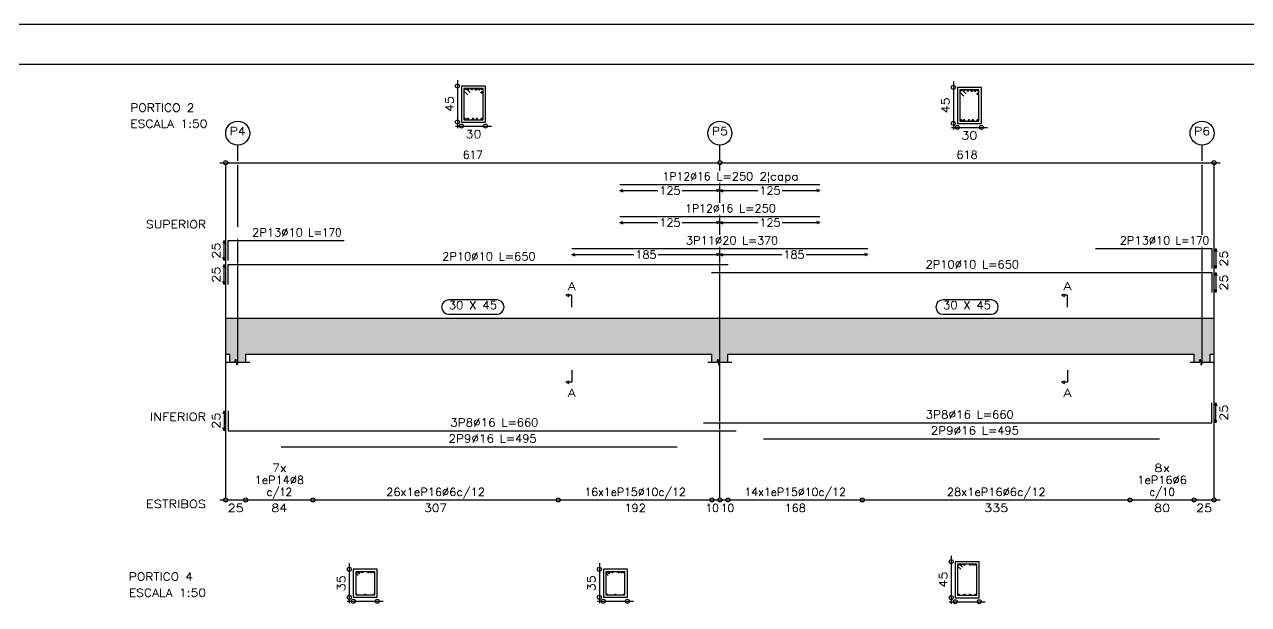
# Model space of a CAD drawing. Extents: x -10870 to 31130, y 27542 to 57242.
# Drawn here: x 5165 to 20459, y 49996 to 57242 of the extents above; entities that cross this region are included whole.
import ezdxf
from ezdxf.enums import TextEntityAlignment as Align

# ---------------------------------------------------------------- set-up
doc = ezdxf.new("R2010")
doc.units = 0
doc.header["$MEASUREMENT"] = 0
doc.linetypes.add('CONTINUA', pattern=[0])
doc.linetypes.add('CYPELINEA', pattern=[0])
doc.layers.get('0').update_dxf_attribs({"linetype": 'CONTINUOUS'})
for name, color, linetype in [('015', 1, 'CONTINUOUS'), ('06', 60, 'CONTINUOUS'), ('ARM_DENTRO_VIGA', 5, 'CYPELINEA'), ('ARM_ESTRIBOS', 2, 'CYPELINEA'), ('ARM_LONGITUDES', 2, 'CYPELINEA'), ('ARM_TEXTOS', 2, 'CYPELINEA'), ('COT_ARM', 2, 'CYPELINEA'), ('COT_COTAS', 1, 'CYPELINEA'), ('COT_EST', 1, 'CYPELINEA'), ('COT_LIN_APOYOS', 2, 'CYPELINEA'), ('COT_LIN_AUX_COTA', 2, 'CYPELINEA'), ('REF_ESCALA', 2, 'CYPELINEA'), ('REF_NOMBRE', 2, 'CYPELINEA'), ('REF_REFERENCIA', 2, 'CYPELINEA'), ('SEC_CONTORNOS', 3, 'CYPELINEA'), ('SEC_DIM_VIGA', 3, 'CYPELINEA'), ('TXT_EST', 2, 'CYPELINEA'), ('TXT_LONG', 2, 'CYPELINEA')]:
    doc.layers.add(name, color=color, linetype=linetype)
doc.styles.get("Standard").update_dxf_attribs({"font": 'simplex.shx'})

msp = doc.modelspace()

# ---------------------------------------------------------------- hatches: boundary and pattern name
at = {"linetype": 'Continuous'}
h = msp.add_hatch(dxfattribs=at)
h.set_pattern_fill('AR-CONC', color=256, scale=50, style=0)
h.set_pattern_definition([(50, (-1021.1, 152.08), (358.6301, -31.376), [37.5, -412.5]), (355, (-1021.1, 152.08), (-69.3757, 376.096), [30, -330]), (100.4514, (-991.2, 149.47), (289.2547, 344.7198), [31.87, -350.571]), (46.1842, (-1021.1, 252.1), (533.6205, -82.7595), [56.25, -618.75]), (96.6356, (-976.63, 245.2), (467.3314, 487.059), [47.805, -525.8565]), (351.1842, (-1021.1, 252.1), (467.331, 487.0593), [45, -495]), (21, (-971.1, 227.08), (298.4535, -201.3094), [37.5, -412.5]), (326, (-971.1, 227.08), (121.6577, 362.575), [30, -330]), (71.4514, (-946.23, 210.3), (420.1113, 161.2652), [31.87, -350.571]), (37.5, (-1021.1, 152.08), (6.07993, 166.44693), [0, -326, 0, -335, 0, -331.25]), (7.5, (-1021.1, 152.08), (131.53477, 197.20586), [0, -191, 0, -318.5, 0, -126.25]), (327.5, (-1132.6, 152.08), (266.91122, -11.27744), [0, -125, 0, -390, 0, -517.5]), (317.5, (-1182.6, 152.08), (291.5931, 50.0525), [0, -162.5, 0, -259, 0, -367.5])])
h.paths.add_polyline_path([(7679, 53122), (7729, 53122), (7729, 53022), (7797, 53022), (7803, 53060), (7816, 52985), (7822, 53022), (7829, 53022), (7829, 53572), (7729, 53572), (7679, 53572)])
h.paths.add_polyline_path([(13754, 53122), (13754, 53022), (13822, 53022), (13828, 53060), (13840, 52985), (13847, 53022), (13854, 53022), (13854, 53572), (13754, 53572), (7929, 53572), (7829, 53572), (7829, 53022), (7929, 53022), (7929, 53122)])
h.paths.add_polyline_path([(19779, 53122), (19779, 53022), (19847, 53022), (19853, 53060), (19866, 52985), (19872, 53022), (19879, 53022), (19879, 53572), (19779, 53572), (13954, 53572), (13854, 53572), (13854, 53022), (13954, 53022), (13954, 53122)])
h.paths.add_polyline_path([(19879, 53022), (19979, 53022), (19979, 53122), (20029, 53122), (20029, 53572), (19979, 53572), (19879, 53572)])

# ---------------------------------------------------------------- linework, layer by layer
at = {"layer": '015', "linetype": 'CONTINUA'}
msp.add_lwpolyline([(-10870, 27542), (31130, 27542), (31130, 57242), (-10870, 57242)], close=True, dxfattribs=at)
at = {"layer": '06', "color": 6}
msp.add_lwpolyline([(-9870, 28042), (30630, 28042), (30630, 56742), (-9870, 56742)], close=True, dxfattribs=at)
at = {"layer": 'ARM_DENTRO_VIGA'}
for p, q in [((10670, 56441), (10670, 56426)), ((10670, 56441), (10670, 56426)), ((10705, 56448), (10705, 56418)), ((10755, 56445), (10755, 56421)), ((10805, 56448), (10805, 56418)), ((10845, 56448), (10845, 56418)), ((10880, 56441), (10880, 56426)), ((10880, 56441), (10880, 56426)), ((10662, 56433), (10677, 56433)), ((10662, 56433), (10677, 56433)), ((10690, 56433), (10720, 56433)), ((10743, 56433), (10767, 56433)), ((10790, 56433), (10820, 56433)), ((10830, 56433), (10860, 56433)), ((10865, 56393), (10889, 56393)), ((10872, 56433), (10887, 56433)), ((10872, 56433), (10887, 56433)), ((10877, 56405), (10877, 56381)), ((16859, 56416), (16874, 56416)), ((16859, 56416), (16874, 56416)), ((16866, 56423), (16866, 56408)), ((16866, 56423), (16866, 56408)), ((16886, 56416), (16916, 56416)), ((16901, 56431), (16901, 56401)), ((16939, 56416), (16963, 56416)), ((16951, 56428), (16951, 56404)), ((16986, 56416), (17016, 56416)), ((17001, 56431), (17001, 56401)), ((17026, 56416), (17056, 56416)), ((17041, 56431), (17041, 56401)), ((17061, 56376), (17085, 56376)), ((17069, 56416), (17084, 56416)), ((17069, 56416), (17084, 56416)), ((17073, 56388), (17073, 56364)), ((17076, 56423), (17076, 56408)), ((17076, 56423), (17076, 56408)), ((10661, 56063), (10685, 56063)), ((10673, 56075), (10673, 56051)), ((10697, 56063), (10721, 56063)), ((10709, 56075), (10709, 56051)), ((10757, 56063), (10781, 56063)), ((10769, 56075), (10769, 56051)), ((10805, 56063), (10829, 56063)), ((10817, 56075), (10817, 56051)), ((10865, 56063), (10889, 56063)), ((10877, 56075), (10877, 56051)), ((16857, 56046), (16881, 56046)), ((16869, 56058), (16869, 56034)), ((16893, 56046), (16917, 56046)), ((16905, 56058), (16905, 56034)), ((16953, 56046), (16977, 56046)), ((16965, 56058), (16965, 56034)), ((17001, 56046), (17025, 56046)), ((17013, 56058), (17013, 56034)), ((17061, 56046), (17085, 56046)), ((17073, 56058), (17073, 56034)), ((12604, 55242), (15104, 55242)), ((12604, 54842), (15104, 54842)), ((7709, 54292), (7709, 54542)), ((7709, 54542), (9159, 54542)), ((12004, 54442), (15704, 54442)), ((18549, 54442), (19999, 54442)), ((19999, 54442), (19999, 54192)), ((7709, 54242), (13959, 54242)), ((7709, 53992), (7709, 54242)), ((13749, 54142), (19999, 54142)), ((19999, 54142), (19999, 53892)), ((19999, 52267), (19999, 52517)), ((7709, 52417), (7709, 52167)), ((7709, 52167), (14059, 52167)), ((13649, 52267), (19999, 52267)), ((14397, 52067), (19347, 52067)), ((8372, 51967), (13322, 51967)), ((16829, 50493), (16844, 50493)), ((16837, 50501), (16837, 50486)), ((16857, 50495), (16881, 50495)), ((16869, 50507), (16869, 50483)), ((16894, 50495), (16918, 50495)), ((16906, 50507), (16906, 50483)), ((16970, 50495), (16994, 50495)), ((16982, 50507), (16982, 50483)), ((17007, 50495), (17031, 50495)), ((17019, 50507), (17019, 50483)), ((17043, 50493), (17058, 50493)), ((17051, 50501), (17051, 50486)), ((9307, 50400), (9322, 50400)), ((9309, 50398), (9324, 50398)), ((9314, 50407), (9314, 50392)), ((9316, 50405), (9316, 50390)), ((9336, 50400), (9360, 50400)), ((9348, 50412), (9348, 50388)), ((9373, 50400), (9397, 50400)), ((9385, 50412), (9385, 50388)), ((9449, 50400), (9473, 50400)), ((9461, 50412), (9461, 50388)), ((9486, 50400), (9510, 50400)), ((9498, 50412), (9498, 50388)), ((9523, 50398), (9538, 50398)), ((9525, 50400), (9540, 50400)), ((9530, 50405), (9530, 50390)), ((9532, 50407), (9532, 50392)), ((12432, 50400), (12447, 50400)), ((12434, 50398), (12449, 50398)), ((12439, 50407), (12439, 50392)), ((12441, 50405), (12441, 50390)), ((12461, 50400), (12485, 50400)), ((12473, 50412), (12473, 50388)), ((12498, 50400), (12522, 50400)), ((12510, 50412), (12510, 50388)), ((12574, 50400), (12598, 50400)), ((12586, 50412), (12586, 50388)), ((12611, 50400), (12635, 50400)), ((12623, 50412), (12623, 50388)), ((12648, 50398), (12663, 50398)), ((12650, 50400), (12665, 50400)), ((12655, 50405), (12655, 50390)), ((12657, 50407), (12657, 50392)), ((9306, 50122), (9324, 50122)), ((9315, 50131), (9315, 50113)), ((9416, 50122), (9431, 50122)), ((9423, 50129), (9423, 50114)), ((9522, 50122), (9540, 50122)), ((9531, 50131), (9531, 50113)), ((12431, 50122), (12449, 50122)), ((12440, 50131), (12440, 50113)), ((12541, 50122), (12556, 50122)), ((12548, 50129), (12548, 50114)), ((12647, 50122), (12665, 50122)), ((12656, 50131), (12656, 50113)), ((16828, 50119), (16852, 50119)), ((16840, 50131), (16840, 50107)), ((16898, 50119), (16922, 50119)), ((16910, 50131), (16910, 50107)), ((16966, 50119), (16990, 50119)), ((16978, 50131), (16978, 50107)), ((17036, 50119), (17060, 50119)), ((17048, 50131), (17048, 50107))]:
    msp.add_line(p, q, dxfattribs=at)
for centre, radius in [((10670, 56433), 5), ((10670, 56433), 5), ((10705, 56433), 10), ((10755, 56433), 8), ((10805, 56433), 10), ((10845, 56433), 10), ((10880, 56433), 5), ((10880, 56433), 5), ((10877, 56393), 8), ((16866, 56416), 5), ((16866, 56416), 5), ((16901, 56416), 10), ((16951, 56416), 8), ((17001, 56416), 10), ((17041, 56416), 10), ((17073, 56376), 8), ((17076, 56416), 5), ((17076, 56416), 5), ((10673, 56063), 8), ((10709, 56063), 8), ((10769, 56063), 8), ((10817, 56063), 8), ((10877, 56063), 8), ((16869, 56046), 8), ((16905, 56046), 8), ((16965, 56046), 8), ((17013, 56046), 8), ((17073, 56046), 8), ((16837, 50493), 5), ((16869, 50495), 8), ((16906, 50495), 8), ((16982, 50495), 8), ((17019, 50495), 8), ((17051, 50493), 5), ((9314, 50400), 5), ((9316, 50398), 5), ((9348, 50400), 8), ((9385, 50400), 8), ((9461, 50400), 8), ((9498, 50400), 8), ((9530, 50398), 5), ((9532, 50400), 5), ((12439, 50400), 5), ((12441, 50398), 5), ((12473, 50400), 8), ((12510, 50400), 8), ((12586, 50400), 8), ((12623, 50400), 8), ((12655, 50398), 5), ((12657, 50400), 5), ((9315, 50122), 6), ((9423, 50122), 5), ((9531, 50122), 6), ((12440, 50122), 6), ((12548, 50122), 5), ((12656, 50122), 6), ((16840, 50119), 8), ((16910, 50119), 8), ((16978, 50119), 8), ((17048, 50119), 8)]:
    msp.add_circle(centre, radius, dxfattribs=at)
at = {"layer": 'ARM_ESTRIBOS'}
for p, q in [((10895, 56443), (10655, 56443)), ((10655, 56443), (10655, 56413)), ((10685, 56443), (10655, 56443)), ((10655, 56443), (10655, 56053)), ((10734, 56394), (10685, 56443)), ((10895, 56053), (10895, 56443)), ((10655, 56413), (10704, 56364)), ((17091, 56426), (16851, 56426)), ((16851, 56426), (16851, 56396)), ((16881, 56426), (16851, 56426)), ((16851, 56426), (16851, 56036)), ((16851, 56396), (16901, 56346)), ((16931, 56376), (16881, 56426)), ((17091, 56036), (17091, 56426)), ((10655, 56053), (10895, 56053)), ((16851, 56036), (17091, 56036)), ((16848, 50501), (16824, 50501)), ((17064, 50501), (16824, 50501)), ((16824, 50501), (16824, 50477)), ((16824, 50501), (16824, 50111)), ((16824, 50477), (16863, 50438)), ((16887, 50462), (16848, 50501)), ((17064, 50111), (17064, 50501)), ((9303, 50406), (9303, 50116)), ((9543, 50406), (9303, 50406)), ((9303, 50406), (9303, 50388)), ((9321, 50406), (9303, 50406)), ((9303, 50388), (9333, 50358)), ((9351, 50376), (9321, 50406)), ((9543, 50116), (9543, 50406)), ((12668, 50406), (12428, 50406)), ((12446, 50406), (12428, 50406)), ((12428, 50406), (12428, 50388)), ((12428, 50406), (12428, 50116)), ((12428, 50388), (12458, 50358)), ((12476, 50376), (12446, 50406)), ((12668, 50116), (12668, 50406)), ((9303, 50116), (9543, 50116)), ((12428, 50116), (12668, 50116)), ((16824, 50111), (17064, 50111))]:
    msp.add_line(p, q, dxfattribs=at)
at = {"layer": 'ARM_LONGITUDES'}
for p, q in [((7659, 54542), (7644, 54505)), ((7659, 54292), (7659, 54542)), ((7659, 54542), (7674, 54505)), ((7659, 54292), (7644, 54330)), ((7659, 54292), (7674, 54330)), ((20049, 54442), (20034, 54405)), ((20049, 54442), (20049, 54192)), ((20049, 54442), (20064, 54405)), ((7659, 54242), (7644, 54205)), ((7659, 54242), (7674, 54205)), ((7659, 53992), (7659, 54242)), ((20049, 54192), (20034, 54230)), ((20049, 54192), (20064, 54230)), ((7659, 53992), (7644, 54030)), ((7659, 53992), (7674, 54030)), ((20049, 54142), (20034, 54105)), ((20049, 54142), (20064, 54105)), ((20049, 54142), (20049, 53892)), ((20049, 53892), (20034, 53930)), ((20049, 53892), (20064, 53930)), ((20049, 52517), (20034, 52480)), ((20049, 52517), (20064, 52480)), ((20049, 52267), (20049, 52517)), ((7659, 52417), (7644, 52380)), ((7659, 52417), (7674, 52380)), ((7659, 52417), (7659, 52167)), ((7659, 52167), (7644, 52205)), ((7659, 52167), (7674, 52205)), ((20049, 52267), (20034, 52305)), ((20049, 52267), (20064, 52305))]:
    msp.add_line(p, q, dxfattribs=at)
at = {"layer": 'COT_ARM'}
for p, q in [((12604, 55167), (12642, 55182)), ((12604, 55167), (12642, 55152)), ((12604, 55167), (13077, 55167)), ((13381, 55167), (13854, 55167)), ((13854, 55167), (13817, 55182)), ((13854, 55167), (13817, 55152)), ((13854, 55167), (13892, 55182)), ((13854, 55167), (14327, 55167)), ((13854, 55167), (13892, 55152)), ((14631, 55167), (15104, 55167)), ((15104, 55167), (15067, 55182)), ((15104, 55167), (15067, 55152)), ((12604, 54767), (12642, 54782)), ((12604, 54767), (12642, 54752)), ((12604, 54767), (13077, 54767)), ((13381, 54767), (13854, 54767)), ((13854, 54767), (13817, 54782)), ((13854, 54767), (13817, 54752)), ((13854, 54767), (13892, 54782)), ((13854, 54767), (14327, 54767)), ((13854, 54767), (13892, 54752)), ((14631, 54767), (15104, 54767)), ((15104, 54767), (15067, 54782)), ((15104, 54767), (15067, 54752)), ((12004, 54367), (12042, 54382)), ((12004, 54367), (12777, 54367)), ((12004, 54367), (12042, 54352)), ((13081, 54367), (13854, 54367)), ((13854, 54367), (13817, 54382)), ((13854, 54367), (13817, 54352)), ((13854, 54367), (13892, 54382)), ((13854, 54367), (14627, 54367)), ((13854, 54367), (13892, 54352)), ((14931, 54367), (15704, 54367)), ((15704, 54367), (15667, 54382)), ((15704, 54367), (15667, 54352))]:
    msp.add_line(p, q, dxfattribs=at)
at = {"layer": 'COT_COTAS'}
for p, q in [((7604, 55515), (13854, 55515)), ((13854, 55515), (20104, 55515))]:
    msp.add_line(p, q, dxfattribs=at)
for centre in [(7679, 55515), (13854, 55515), (20029, 55515)]:
    msp.add_circle(centre, 25, dxfattribs=at)
at = {"layer": 'COT_EST'}
for p, q in [((7604, 51302), (7929, 51302)), ((7929, 51302), (8769, 51302)), ((8769, 51302), (11834, 51302)), ((11834, 51302), (13754, 51302)), ((13754, 51302), (13854, 51302)), ((13854, 51302), (13954, 51302)), ((13954, 51302), (15634, 51302)), ((15634, 51302), (18979, 51302)), ((18979, 51302), (19779, 51302)), ((19779, 51302), (20104, 51302))]:
    msp.add_line(p, q, dxfattribs=at)
for centre in [(7679, 51302), (7929, 51302), (8769, 51302), (11834, 51302), (13754, 51302), (13854, 51302), (13954, 51302), (15634, 51302), (18979, 51302), (19779, 51302), (20029, 51302)]:
    msp.add_circle(centre, 25, dxfattribs=at)
at = {"layer": 'COT_LIN_APOYOS'}
for p, q in [((7679, 55415), (7679, 55490)), ((7679, 53802), (7679, 55415)), ((13854, 55415), (13854, 55490)), ((20029, 55415), (20029, 55490)), ((20029, 53802), (20029, 55415)), ((13854, 55257), (13854, 55265)), ((13854, 55175), (13854, 55227)), ((13854, 55015), (13854, 55160)), ((13854, 54857), (13854, 54865)), ((13854, 54775), (13854, 54827)), ((13854, 54615), (13854, 54760)), ((13854, 54457), (13854, 54465)), ((13854, 54375), (13854, 54427)), ((13854, 54257), (13854, 54360)), ((13854, 54157), (13854, 54227)), ((13854, 53802), (13854, 54127)), ((7679, 52532), (7679, 53802)), ((13854, 52532), (13854, 53802)), ((20029, 52532), (20029, 53802)), ((7679, 51752), (7679, 52532)), ((13854, 52282), (13854, 52532)), ((20029, 51752), (20029, 52532)), ((13854, 52182), (13854, 52252)), ((13854, 51752), (13854, 52152)), ((7679, 51327), (7679, 51752)), ((13854, 51327), (13854, 51752)), ((20029, 51327), (20029, 51752))]:
    msp.add_line(p, q, dxfattribs=at)
at = {"layer": 'COT_LIN_AUX_COTA'}
for p, q in [((7829, 55685), (7829, 55735)), ((7829, 55540), (7829, 55685)), ((13854, 55685), (13854, 55735)), ((13854, 55540), (13854, 55685)), ((19879, 55685), (19879, 55735)), ((19879, 55540), (19879, 55685)), ((7829, 55415), (7829, 55490)), ((7829, 54715), (7829, 55415)), ((19879, 55415), (19879, 55490)), ((19879, 54615), (19879, 55415)), ((7829, 54557), (7829, 54565)), ((7829, 54257), (7829, 54527)), ((19879, 54457), (19879, 54465)), ((19879, 54157), (19879, 54427)), ((7829, 53802), (7829, 54227)), ((19879, 53802), (19879, 54127)), ((7829, 52997), (7829, 53802)), ((19879, 52997), (19879, 53802))]:
    msp.add_line(p, q, dxfattribs=at)
at = {"layer": 'REF_NOMBRE'}
for p, q in [((11965, 53874), (11927, 53859)), ((11927, 53859), (11965, 53844)), ((11965, 53859), (11965, 53874)), ((12002, 53859), (11965, 53859)), ((11965, 53844), (11965, 53859)), ((12002, 53709), (12002, 53859)), ((18159, 53874), (18122, 53859)), ((18122, 53859), (18159, 53844)), ((18159, 53859), (18159, 53874)), ((18159, 53844), (18159, 53859)), ((18197, 53859), (18159, 53859)), ((18197, 53709), (18197, 53859)), ((12002, 52922), (12002, 52772)), ((18197, 52922), (18197, 52772)), ((11965, 52787), (11927, 52772)), ((11927, 52772), (11965, 52757)), ((11965, 52772), (11965, 52787)), ((11965, 52757), (11965, 52772)), ((12002, 52772), (11965, 52772)), ((18159, 52787), (18122, 52772)), ((18122, 52772), (18159, 52757)), ((18159, 52772), (18159, 52787)), ((18159, 52757), (18159, 52772)), ((18197, 52772), (18159, 52772))]:
    msp.add_line(p, q, dxfattribs=at)
at = {"layer": 'REF_REFERENCIA'}
for p, q in [((11067, 53802), (10467, 53802)), ((17242, 53802), (16642, 53802)), ((10467, 53622), (11067, 53622)), ((16642, 53622), (17242, 53622))]:
    msp.add_line(p, q, dxfattribs=at)
for centre in [(7829, 55885), (13854, 55885), (19879, 55885)]:
    msp.add_circle(centre, 150, dxfattribs=at)
for centre, start, end in [((10467, 53712), 90, 270), ((11067, 53712), 270, 90), ((16642, 53712), 90, 270), ((17242, 53712), 270, 90)]:
    msp.add_arc(centre, 90, start, end, dxfattribs=at)
at = {"layer": 'SEC_CONTORNOS'}
for p, q in [((10925, 56473), (10625, 56473)), ((10625, 56473), (10625, 56023)), ((10925, 56023), (10925, 56473)), ((17121, 56456), (16821, 56456)), ((16821, 56456), (16821, 56006)), ((17121, 56006), (17121, 56456)), ((10625, 56023), (10925, 56023)), ((16821, 56006), (17121, 56006)), ((7679, 53572), (7729, 53572)), ((7679, 53122), (7679, 53572)), ((7729, 53572), (7929, 53572)), ((7729, 53572), (7929, 53572)), ((7929, 53572), (13754, 53572)), ((13754, 53572), (13854, 53572)), ((13754, 53572), (13854, 53572)), ((13854, 53572), (13954, 53572)), ((13854, 53572), (13954, 53572)), ((13954, 53572), (19779, 53572)), ((19779, 53572), (19979, 53572)), ((19779, 53572), (19979, 53572)), ((19979, 53572), (20029, 53572)), ((20029, 53122), (20029, 53572)), ((7679, 53122), (7729, 53122)), ((7729, 53022), (7729, 53122)), ((7929, 53122), (13754, 53122)), ((7929, 53022), (7929, 53122)), ((13754, 53022), (13754, 53122)), ((13954, 53122), (19779, 53122)), ((13954, 53022), (13954, 53122)), ((19779, 53022), (19779, 53122)), ((19979, 53022), (19979, 53122)), ((19979, 53122), (20029, 53122)), ((7679, 53022), (7797, 53022)), ((7797, 53022), (7803, 53060)), ((7803, 53060), (7816, 52985)), ((7816, 52985), (7822, 53022)), ((7822, 53022), (7979, 53022)), ((13704, 53022), (13822, 53022)), ((13822, 53022), (13828, 53060)), ((13828, 53060), (13840, 52985)), ((13840, 52985), (13847, 53022)), ((13847, 53022), (14004, 53022)), ((19729, 53022), (19847, 53022)), ((19847, 53022), (19853, 53060)), ((19853, 53060), (19866, 52985)), ((19866, 52985), (19872, 53022)), ((19872, 53022), (20029, 53022)), ((17094, 50531), (16794, 50531)), ((16794, 50531), (16794, 50081)), ((17094, 50081), (17094, 50531)), ((9273, 50436), (9273, 50086)), ((9573, 50436), (9273, 50436)), ((9573, 50086), (9573, 50436)), ((12698, 50436), (12398, 50436)), ((12398, 50436), (12398, 50086)), ((12698, 50086), (12698, 50436)), ((9273, 50086), (9573, 50086)), ((12398, 50086), (12698, 50086)), ((16794, 50081), (17094, 50081))]:
    msp.add_line(p, q, dxfattribs=at)
at = {"layer": 'SEC_DIM_VIGA'}
for p, q in [((10575, 56548), (10575, 55948)), ((16771, 56531), (16771, 55931)), ((10550, 55973), (11000, 55973)), ((16746, 55956), (17196, 55956)), ((9223, 50511), (9223, 50011)), ((12348, 50511), (12348, 50011)), ((16744, 50606), (16744, 50006)), ((9198, 50036), (9648, 50036)), ((12323, 50036), (12773, 50036)), ((16719, 50031), (17169, 50031))]:
    msp.add_line(p, q, dxfattribs=at)
for centre in [(10575, 56473), (16771, 56456), (10575, 56023), (10625, 55973), (10925, 55973), (16771, 56006), (16821, 55956), (17121, 55956), (16744, 50531), (9223, 50436), (12348, 50436), (9223, 50086), (9273, 50036), (9573, 50036), (12348, 50086), (12398, 50036), (12698, 50036), (16744, 50081), (16794, 50031), (17094, 50031)]:
    msp.add_circle(centre, 25, dxfattribs=at)

# ---------------------------------------------------------------- texts
at = {"layer": 'ARM_LONGITUDES', "width": 1.235294}
for p, p2 in [((7609, 54317), (7609, 54517)), ((20199, 54217), (20199, 54417)), ((7609, 54017), (7609, 54217)), ((20199, 53917), (20199, 54117)), ((20199, 52292), (20199, 52492)), ((7609, 52192), (7609, 52392))]:
    msp.add_text('25', height=100, rotation=90, dxfattribs=at).set_placement(p, p2, align=Align.FIT)
at = {"layer": 'ARM_TEXTOS'}
for s, width, p, p2 in [('1P12%%c16', 1.043665, (13137, 55295), (13738, 55295)), (' 2¦capa', 0.95172, (14272, 55295), (14838, 55295)), ('1P12%%c16', 1.043665, (13421, 54895), (14022, 54895)), ('2P13%%c10', 1.057833, (8009, 54595), (8643, 54595)), ('3P11%%c20', 1.057833, (13429, 54495), (14063, 54495)), ('2P13%%c10', 1.057833, (18849, 54495), (19483, 54495)), ('2P10%%c10', 1.057833, (10384, 54295), (11018, 54295)), ('2P10%%c10', 1.057833, (16424, 54195), (17058, 54195)), ('3P8%%c16', 1.094312, (10484, 52220), (11052, 52220)), ('3P8%%c16', 1.094312, (16424, 52320), (16992, 52320)), ('2P9%%c16', 1.094312, (16488, 52120), (17056, 52120)), ('2P9%%c16', 1.094312, (10463, 52020), (11031, 52020))]:
    msp.add_text(s, height=100, dxfattribs=dict(at, width=width)).set_placement(p, p2, align=Align.FIT)
at = {"layer": 'COT_ARM', "width": 1.1193}
for s, p, p2 in [('125', (13096, 55117), (13363, 55117)), ('125', (14346, 55117), (14613, 55117)), ('125', (13096, 54717), (13363, 54717)), ('125', (14346, 54717), (14613, 54717)), ('185', (12796, 54317), (13063, 54317)), ('185', (14646, 54317), (14913, 54317))]:
    msp.add_text(s, height=100, dxfattribs=at).set_placement(p, p2, align=Align.FIT)
at = {"layer": 'COT_COTAS'}
for s, width, p, p2 in [('617', 1.05, (10642, 55565), (10892, 55565)), ('618', 1.1193, (16809, 55565), (17075, 55565))]:
    msp.add_text(s, height=100, dxfattribs=dict(at, width=width)).set_placement(p, p2, align=Align.FIT)
at = {"layer": 'COT_EST'}
for s, width, p, p2 in [('25', 1.235294, (7704, 51152), (7904, 51152)), ('84', 1.2, (8249, 51152), (8449, 51152)), ('307', 1.1025, (10160, 51152), (10444, 51152)), ('192', 1.1193, (12661, 51152), (12928, 51152)), ('10', 1.1655, (13675, 51152), (13842, 51152)), ('10', 1.1655, (13867, 51152), (14033, 51152)), ('168', 1.1193, (14661, 51152), (14928, 51152)), ('335', 1.166667, (17157, 51152), (17457, 51152)), ('80', 1.235294, (19279, 51152), (19479, 51152)), ('25', 1.235294, (19804, 51152), (20004, 51152))]:
    msp.add_text(s, height=100, dxfattribs=dict(at, width=width)).set_placement(p, p2, align=Align.FIT)
at = {"layer": 'REF_ESCALA'}
for s, width, p, p2 in [('SUPERIOR', 1.073571, (6683, 54696), (7434, 54696)), ('INFERIOR', 1.116023, (6733, 52292), (7434, 52292)), ('ESTRIBOS', 1.103601, (6683, 51202), (7434, 51202))]:
    msp.add_text(s, height=100, dxfattribs=dict(at, width=width)).set_placement(p, p2, align=Align.FIT)
at = {"layer": 'REF_NOMBRE', "color": 6}
for s, width, p, p2 in [('PORTICO 2', 1.015211, (6486, 56153), (7288, 56153)), ('PORTICO 4', 1.009132, (6468, 50294), (7270, 50294))]:
    msp.add_text(s, height=100, dxfattribs=dict(at, width=width)).set_placement(p, p2, align=Align.FIT)
at = {"layer": 'REF_NOMBRE'}
for s, width, p, p2 in [('ESCALA 1:50', 0.990073, (6486, 55953), (7452, 55953)), ('A', 1.3125, (11952, 53924), (12052, 53924)), ('A', 1.3125, (18147, 53924), (18247, 53924)), ('A', 1.3125, (11952, 52590), (12052, 52590)), ('A', 1.3125, (18147, 52590), (18247, 52590)), ('ESCALA 1:50', 0.990073, (6468, 50094), (7434, 50094))]:
    msp.add_text(s, height=100, dxfattribs=dict(at, width=width)).set_placement(p, p2, align=Align.FIT)
at = {"layer": 'REF_REFERENCIA'}
for s, width, p, p2 in [('P4', 1.166667, (7729, 55860), (7929, 55860)), ('P5', 1.2, (13754, 55860), (13954, 55860)), ('P6', 1.235294, (19779, 55860), (19979, 55860)), ('30 X 45', 0.954545, (10467, 53687), (11067, 53687)), ('30 X 45', 0.954545, (16642, 53687), (17242, 53687))]:
    msp.add_text(s, height=100, dxfattribs=dict(at, width=width)).set_placement(p, p2, align=Align.FIT)
at = {"layer": 'SEC_DIM_VIGA', "width": 1.235294}
for s, p, p2 in [('45', (10525, 56148), (10525, 56348)), ('45', (16721, 56131), (16721, 56331)), ('35', (9173, 50161), (9173, 50361)), ('35', (12298, 50161), (12298, 50361)), ('45', (16694, 50206), (16694, 50406))]:
    msp.add_text(s, height=100, rotation=90, dxfattribs=at).set_placement(p, p2, align=Align.FIT)
for p, p2 in [((10675, 55823), (10875, 55823)), ((16871, 55806), (17071, 55806))]:
    msp.add_text('30', height=100, dxfattribs=at).set_placement(p, p2, align=Align.FIT)
at = {"layer": 'TXT_EST'}
for s, width, p, p2 in [('7x', 1.243065, (8258, 51652), (8441, 51652)), ('8x', 1.354839, (19279, 51652), (19479, 51652)), ('1eP14%%c8', 1.046613, (8040, 51502), (8658, 51502)), ('1eP16%%c6', 1.055122, (19070, 51502), (19688, 51502)), ('c/12', 0.9495, (8191, 51352), (8508, 51352)), ('26x1eP16%%c6c/12', 1.008899, (9685, 51352), (10919, 51352)), ('16x1eP15%%c10c/12', 0.989888, (12160, 51352), (13428, 51352)), ('14x1eP15%%c10c/12', 0.989888, (14160, 51352), (15428, 51352)), ('28x1eP16%%c6c/12', 1.008899, (16690, 51352), (17924, 51352)), ('c/10', 0.9495, (19221, 51352), (19538, 51352))]:
    msp.add_text(s, height=100, dxfattribs=dict(at, width=width)).set_placement(p, p2, align=Align.FIT)
at = {"layer": 'TXT_LONG'}
for s, width, p, p2 in [(' L=250', 0.965819, (13738, 55295), (14272, 55295)), (' L=250', 0.965819, (14022, 54895), (14555, 54895)), (' L=170', 0.906563, (8643, 54595), (9127, 54595)), (' L=370', 0.935043, (14064, 54495), (14580, 54495)), (' L=170', 0.906563, (19483, 54495), (19967, 54495)), (' L=650', 0.965819, (11018, 54295), (11552, 54295)), (' L=650', 0.965819, (17058, 54195), (17592, 54195)), (' L=660', 0.965819, (11052, 52220), (11585, 52220)), (' L=660', 0.965819, (16992, 52320), (17525, 52320)), (' L=495', 0.965819, (17056, 52120), (17589, 52120)), (' L=495', 0.965819, (11031, 52020), (11564, 52020))]:
    msp.add_text(s, height=100, dxfattribs=dict(at, width=width)).set_placement(p, p2, align=Align.FIT)

doc.saveas('drawing.dxf')
